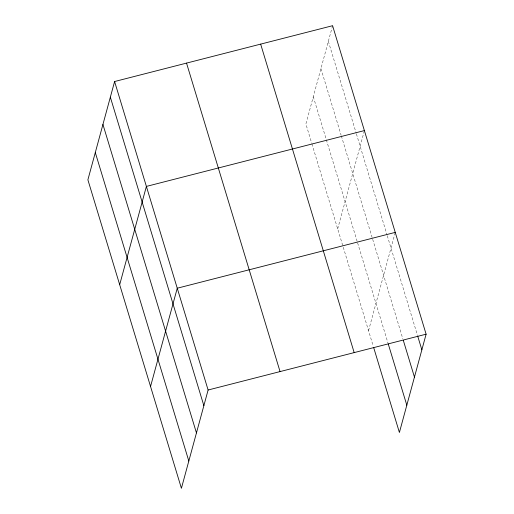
<?xml version="1.0" encoding="UTF-8"?>
<svg xmlns="http://www.w3.org/2000/svg" width="514" height="514" viewBox="0 0 514 514"><rect width="100%" height="100%" fill="white"/><g stroke="black" fill="none" stroke-linecap="round" stroke-linejoin="round"><path stroke-width="0.39" stroke-dasharray="2.57 1.93" d="M332.59 25.7L305.888 123.99L311.69 143.13M337.685 228.871L364.188 131.327M368.544 330.669L395.048 233.131M328.343 41.338L356.196 133.21M356.427 133.974L387.055 235.014M387.286 235.778L417.452 335.282M320.935 68.613L341.123 135.221M341.36 135.985L372.451 238.56M372.682 239.325L402.847 338.829M313.296 96.716L357.391 242.165M357.622 242.929L388.019 343.198M311.921 143.894L373.183 345.98"/><path stroke-width="0.77" d="M114.596 81.527L87.888 179.816L181.41 488.3L208.112 390.01L114.596 81.527L332.59 25.7L426.112 334.184L399.404 432.473L373.652 347.509M119.685 284.698L146.387 186.415L364.387 130.582M150.544 386.502L177.253 288.213L395.247 232.386M208.112 390.01L426.112 334.184M417.683 336.047L421.859 349.822M403.31 340.358L414.451 377.096M388.256 343.962L406.818 405.199M260.656 44.127L354.172 352.604M186.531 63.106L280.053 371.59M110.343 97.172L203.859 405.655M102.935 124.446L196.451 432.929M95.302 152.542L188.818 461.026"/></g></svg>
